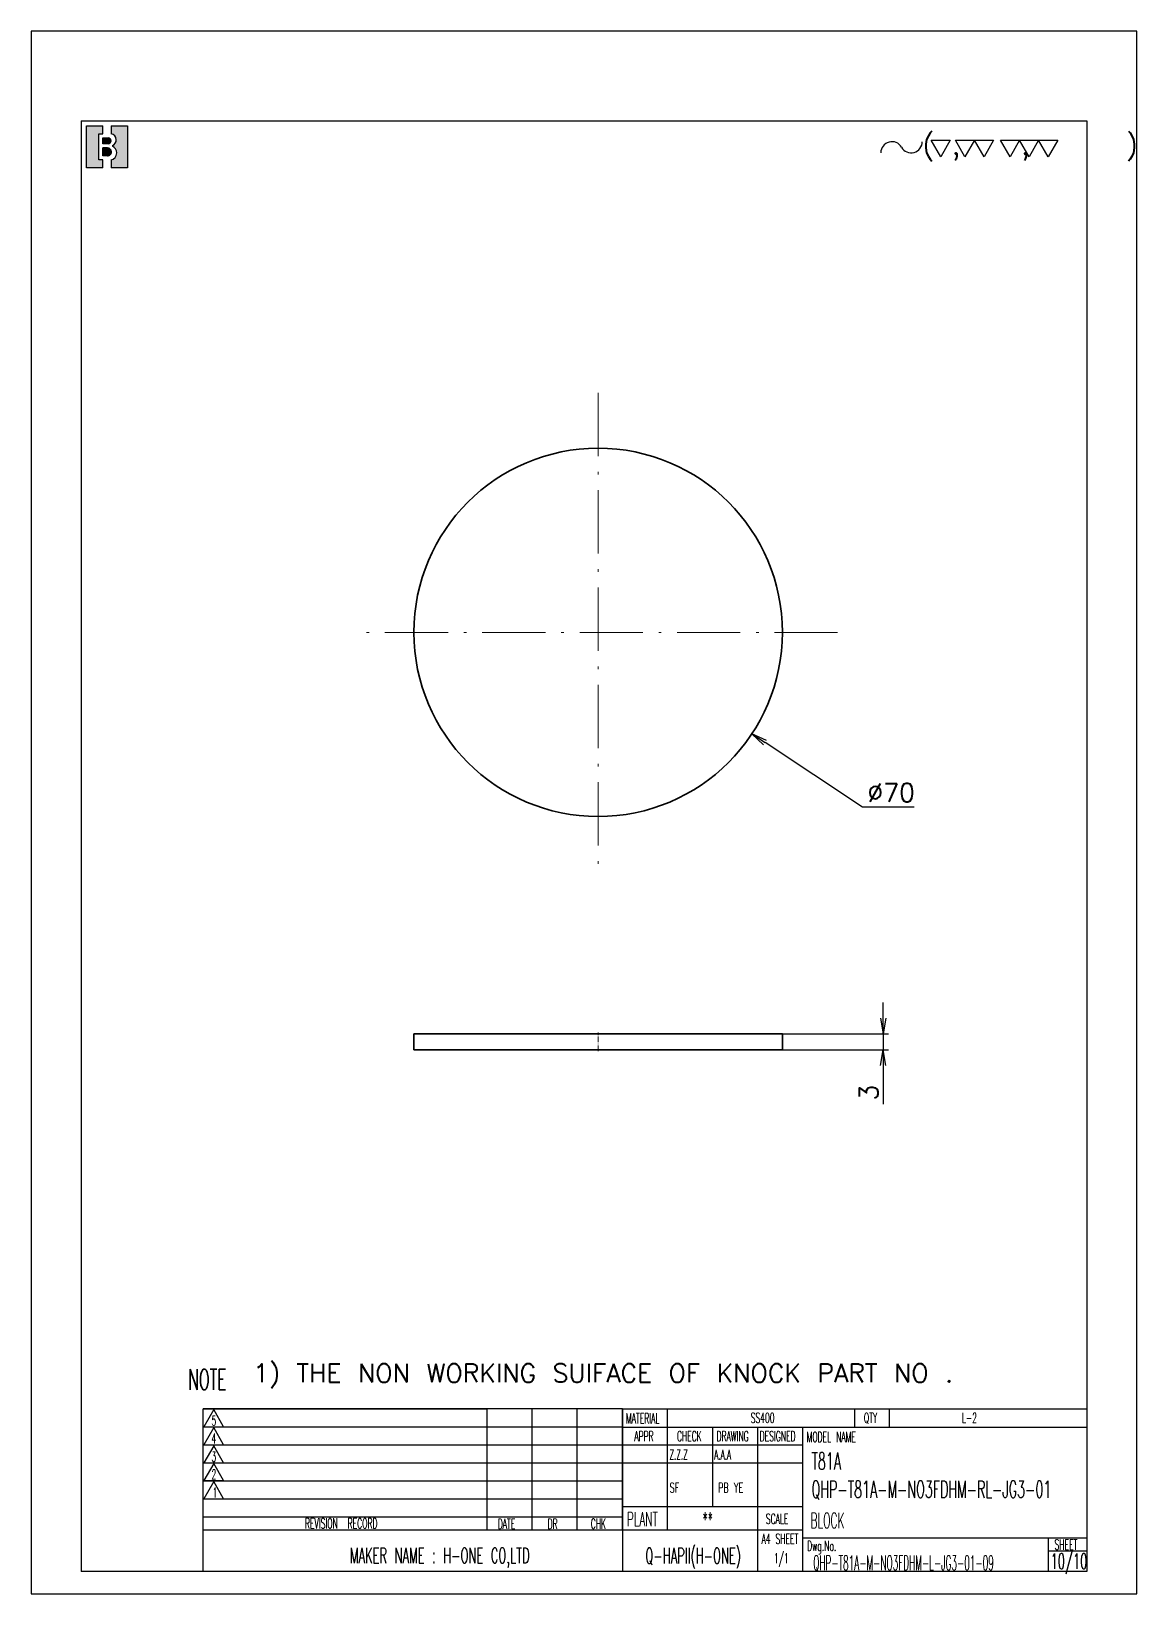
# Model space of a CAD drawing. Header units: inches. Extents: x 26 to 3258, y 12 to 621.
# Drawn here: x 970.4 to 1180.4, y 24.5 to 321.5 of the extents above; entities that cross this region are included whole.
import ezdxf

# ---------------------------------------------------------------- set-up
doc = ezdxf.new("R2010")
doc.units = ezdxf.units.IN
doc.header["$MEASUREMENT"] = 0
doc.linetypes.add('AM_ISO08W050', pattern=[18, 12, -1.5, 3, -1.5])
doc.linetypes.add('DASHDOT', pattern=[18.5, 12, -3, 0.5, -3])
doc.layers.add('AM_7', color=2, linetype='AM_ISO08W050', lineweight=25)
doc.layers.add('标注层', color=253, linetype='Continuous', lineweight=13)
doc.layers.add('title_frame', color=7, linetype='Continuous')
doc.layers.add('word_dim', color=253, linetype='Continuous')
doc.styles.add('MX_NOTE_STANDARD', font='txt.shx', dxfattribs={"bigfont": 'bigfont.shx'})
doc.styles.get("Standard").update_dxf_attribs({"font": 'txt', "bigfont": 'gbcbig.shx'})
doc.dimstyles.new('STANDARD 1-1', dxfattribs={"dimtxt": 3.5, "dimasz": 3, "dimexe": 1, "dimexo": 0, "dimgap": 1, "dimtad": 3, "dimdsep": 46, "dimtxsty": 'Standard', "dimblk1": 'OPEN', "dimblk2": 'OPEN', "dimsah": 1, "dimcen": 0, "dimclrd": 256, "dimclre": 256, "dimclrt": 3, "dimazin": 2, "dimtfac": 1, "dimtmove": 0, "dimatfit": 3, "dimldrblk": 'OPEN', "dimfxl": 0, "dimtolj": 1, "dimlwd": 25, "dimlwe": 25, "dimarcsym": 0})
doc.dimstyles.new('STANDARD 1-1$3', dxfattribs={"dimtxt": 3.5, "dimasz": 3, "dimexe": 1, "dimexo": 0, "dimgap": 1, "dimtad": 3, "dimtoh": 1, "dimdsep": 46, "dimtxsty": 'Standard', "dimblk1": 'OPEN', "dimblk2": 'OPEN', "dimsah": 1, "dimcen": 0, "dimclrd": 256, "dimclre": 256, "dimclrt": 3, "dimazin": 2, "dimtfac": 1, "dimtofl": 0, "dimtmove": 0, "dimatfit": 3, "dimldrblk": 'OPEN', "dimfxl": 0, "dimtolj": 1, "dimlwd": 25, "dimlwe": 25, "dimarcsym": 0})

# ---------------------------------------------------------------- blocks, each defined once
blk = doc.blocks.new('B\\M+18B40\\M+196A7\\M+100CF\\M+100B0\\M+100B8')
blk.add_hatch(color=1).paths.add_polyline_path([(0.3999999986702711, 0.8149999997779807), (0.3999999986702711, 0.9999999997779806), (-1.3297288e-09, 0.9999999997779806), (-1.3297288e-09, -2.220193e-10), (0.3999999986702711, -2.220193e-10), (0.3999999986702711, 0.1849999997779807), (0.2999999986702711, 0.1849999997779807), (0.2999999986702711, 0.8149999997779807)])
h = blk.add_hatch(color=1)
edge = h.paths.add_edge_path()
edge.add_line((0.5999999986702714, 0.9999999997779806), (0.5999999986702718, 0.8142220507965398))
edge.add_arc((0.5849999986702712, 0.6699999997779816), 0.1449999999999991, -5.115907697472721e-13, 84.06222754839428, ccw=False)
edge.add_arc((0.5849999986702707, 0.6699999997779802), 0.1449999999999993, -69.82872865353448, 1.1368683772161603e-13, ccw=False)
edge.add_line((0.6349999986702715, 0.5338934238898192), (0.6349999986702711, 0.5120827805020305))
edge.add_arc((0.5699999986702688, 0.3549999997779789), 0.1700000000000021, 3.979039320256561e-13, 67.5204943905955, ccw=False)
edge.add_arc((0.5699999986702724, 0.3549999997779802), 0.1699999999999993, -79.83575137827683, 0, ccw=False)
edge.add_line((0.5999999986702714, 0.1876679944711657), (0.5999999986702714, -2.220192918400699e-10))
edge.add_line((0.5999999986702714, -2.220193e-10), (0.9999999986702712, -2.220193e-10))
edge.add_line((0.9999999986702712, -2.220193e-10), (0.9999999986702712, 0.9999999997779806))
edge.add_line((0.9999999986702712, 0.9999999997779806), (0.5999999986702714, 0.9999999997779806))
h = blk.add_hatch(color=1)
edge = h.paths.add_edge_path()
edge.add_arc((0.5299999986702706, 0.6449999997779808), 0.07, 359.9999999999989, 450)
edge.add_line((0.5299999986702706, 0.7149999997779806), (0.3999999986702711, 0.7149999997779806))
edge.add_line((0.3999999986702711, 0.7149999997779806), (0.3999999986702711, 0.5749999997779809))
edge.add_line((0.3999999986702711, 0.5749999997779809), (0.5299999986702701, 0.5749999997779809))
edge.add_arc((0.5299999986702701, 0.6449999997779808), 0.07, 270, 359.9999999999999)
h = blk.add_hatch(color=1)
edge = h.paths.add_edge_path()
edge.add_arc((0.5149999986702705, 0.3799999997779802), 0.095, 1.018e-13, 90)
edge.add_line((0.5149999986702705, 0.4749999997779804), (0.3999999986702711, 0.4749999997779808))
edge.add_line((0.3999999986702711, 0.4749999997779808), (0.3999999986702711, 0.2849999997779809))
edge.add_line((0.3999999986702711, 0.2849999997779809), (0.5149999986702718, 0.2849999997779809))
edge.add_arc((0.5149999986702718, 0.379999999777981), 0.095, 270, 360.0000000000003)
at = {"color": 1}
for p, q in [((-1.3297288e-09, -2.220193e-10), (-1.3297288e-09, 0.9999999997779806)), ((-1.3297288e-09, 0.9999999997779806), (0.3999999986702711, 0.9999999997779806)), ((0.2999999986702711, 0.8149999997779807), (0.3999999986702711, 0.8149999997779807)), ((0.2999999986702711, 0.1849999997779807), (0.2999999986702711, 0.8149999997779807)), ((0.3999999986702711, 0.8149999997779807), (0.3999999986702711, 0.9999999997779806)), ((0.5999999986702714, 0.9999999997779806), (0.5999999986702718, 0.8142220507965398)), ((0.5999999986702714, 0.9999999997779806), (0.9999999986702712, 0.9999999997779806)), ((0.9999999986702712, 0.9999999997779806), (0.9999999986702712, -2.220193e-10)), ((0.3999999986702711, 0.7149999997779806), (0.5299999986702706, 0.7149999997779806)), ((0.3999999986702711, 0.5749999997779809), (0.3999999986702711, 0.7149999997779806)), ((0.5299999986702701, 0.5749999997779809), (0.3999999986702711, 0.5749999997779809)), ((0.5149999986702705, 0.4749999997779804), (0.3999999986702711, 0.4749999997779808)), ((0.3999999986702711, 0.2849999997779809), (0.3999999986702711, 0.4749999997779808)), ((0.5699999986702711, 0.5249999997779802), (0.5699999986702716, 0.5249999997779807)), ((0.5999999986702705, 0.6449999997779794), (0.59999999867027, 0.6449999997779803)), ((0.6099999986702707, 0.3799999997779806), (0.609999998670272, 0.3799999997779815)), ((0.6349999986702715, 0.5338934238898192), (0.6349999986702711, 0.5120827805020305)), ((0.7299999986702704, 0.6699999997779807), (0.7299999986702704, 0.6699999997779802)), ((0.3999999986702711, 0.1849999997779807), (0.2999999986702711, 0.1849999997779807)), ((0.5149999986702718, 0.2849999997779809), (0.3999999986702711, 0.2849999997779809)), ((0.3999999986702711, -2.220193e-10), (0.3999999986702711, 0.1849999997779807)), ((0.5999999986702714, 0.1876679944711657), (0.5999999986702714, -2.220193e-10)), ((0.739999998670271, 0.3549999997779802), (0.739999998670271, 0.3549999997779802)), ((0.3999999986702711, -2.220193e-10), (-1.3297288e-09, -2.220193e-10)), ((0.9999999986702712, -2.220193e-10), (0.5999999986702714, -2.220193e-10))]:
    blk.add_line(p, q, dxfattribs=at)
for centre, radius, start, end in [((0.5849999986702712, 0.6699999997779816), 0.1449999999999991, 359.9999999999995, 84.06222754839432), ((0.5149999986702705, 0.3799999997779802), 0.095, 1.018e-13, 90), ((0.5149999986702718, 0.379999999777981), 0.095, 270, 2.799e-13), ((0.5299999986702706, 0.6449999997779808), 0.07, 359.9999999999989, 90), ((0.5299999986702701, 0.6449999997779808), 0.07, 270, 359.9999999999999), ((0.5849999986702707, 0.6699999997779802), 0.1449999999999993, 290.1712713464655, 1.781e-13), ((0.5699999986702688, 0.3549999997779789), 0.1700000000000021, 4.58e-13, 67.52049439059552), ((0.5699999986702724, 0.3549999997779802), 0.1699999999999993, 280.1642486217232, 0)]:
    blk.add_arc(centre, radius, start, end, dxfattribs=at)
blk.add_attdef('B機密ﾏｰｸ', (-0.0857467348302255, 1.074949466596297), '', height=0.2)
blk = doc.blocks.new('shiage0')
at = {"layer": 'word_dim', "color": 3, "linetype": 'Continuous'}
for centre, radius, start, end in [((1.687489685469927, 1.849274192977646e-05), 1.687500000000015, 29.99999999999973, 180), ((4.610325423242443, 1.68751849274193), 1.6875, 209.9999999999997, 0)]:
    blk.add_arc(centre, radius, start, end, dxfattribs=at)
blk = doc.blocks.new('_Open')
at = {"color": 0, "lineweight": -2}
for p, q in [((-1, 0.1666666666666667), (0, 0)), ((-1, -0.1666666666666667), (0, 0)), ((0, 0), (-1, 0))]:
    blk.add_line(p, q, dxfattribs=at)
blk = doc.blocks.new('*D138')
at = {"layer": 'DEFPOINTS', "color": 0, "ltscale": 2}
for p in [(1048.927972099558, 226.550777097458), (1107.33046338712, 187.961283560966)]:
    blk.add_point(p, dxfattribs=at)
at = {"layer": '标注层', "lineweight": 25, "ltscale": 2}
for p, q in [((1128.379363954196, 174.0532054212161), (1109.833427299445, 186.3074481236872)), ((1138.171030621004, 174.0532054212161), (1128.379363954196, 174.0532054212161))]:
    blk.add_line(p, q, dxfattribs=at)
at = {"layer": '标注层', "lineweight": 25, "ltscale": 2, "xscale": 3, "yscale": 3, "zscale": 3, "rotation": 146.5452337417664}
blk.add_blockref('_Open', (1107.33046338712, 187.961283560966), dxfattribs=at)
at = {"layer": '标注层', "color": 3, "ltscale": 2, "insert": (1133.796030621004, 176.8032054212162), "char_height": 3.5, "attachment_point": 5}
blk.add_mtext('\\A1;∅70', dxfattribs=at)
blk = doc.blocks.new('*D139')
at = {"layer": 'DEFPOINTS', "color": 0, "ltscale": 2}
for p in [(1113.12921774331, 130.9152175517665), (1113.12921774331, 127.9152175517665), (1132.28420130529, 127.9152175517665)]:
    blk.add_point(p, dxfattribs=at)
at = {"layer": '标注层', "lineweight": 25, "ltscale": 2}
for p, q in [((1132.28420130529, 133.9152175517665), (1132.28420130529, 136.9152175517665)), ((1113.12921774331, 130.9152175517665), (1133.28420130529, 130.9152175517665)), ((1132.28420130529, 130.9152175517665), (1132.28420130529, 127.9152175517665)), ((1113.12921774331, 127.9152175517665), (1133.28420130529, 127.9152175517665)), ((1132.28420130529, 124.9152175517665), (1132.28420130529, 117.5818842184332))]:
    blk.add_line(p, q, dxfattribs=at)
at = {"layer": '标注层', "lineweight": 25, "ltscale": 2, "xscale": 3, "yscale": 3, "zscale": 3}
for p, rotation in [((1132.28420130529, 130.9152175517665), 270), ((1132.28420130529, 127.9152175517665), 90)]:
    blk.add_blockref('_Open', p, dxfattribs=dict(at, rotation=rotation))
at = {"layer": '标注层', "color": 3, "ltscale": 2, "insert": (1129.53420130529, 119.7485508851), "char_height": 3.5, "attachment_point": 5, "rotation": 90}
blk.add_mtext('\\A1;3', dxfattribs=at)

msp = doc.modelspace()

# ---------------------------------------------------------------- linework, layer by layer
at = {"lineweight": 35}
for p, q in [((1084.206915497216, 130.9152175517665), (1043.12921774331, 130.9152175517665)), ((1113.12921774331, 130.9152175517665), (1084.206915497216, 130.9152175517665)), ((1084.206915497216, 127.9152175517665), (1043.12921774331, 127.9152175517665)), ((1113.12921774331, 127.9152175517665), (1084.206915497216, 127.9152175517665))]:
    msp.add_line(p, q, dxfattribs=at)
at = {"lineweight": 35, "ltscale": 0.075}
for p, q in [((1043.12921774331, 127.9152175517665), (1043.12921774331, 130.9152175517665)), ((1113.12921774331, 127.9152175517665), (1113.12921774331, 130.9152175517665))]:
    msp.add_line(p, q, dxfattribs=at)
at = {"lineweight": 35}
msp.add_circle((1078.12921774331, 207.2560303292121), 35, dxfattribs=at)
at = {"layer": 'AM_7', "linetype": 'DASHDOT', "lineweight": 13}
for p, q in [((1078.12921774331, 252.7560303292121), (1078.12921774331, 161.7560303292121)), ((1123.62921774331, 207.2560303292121), (1032.62921774331, 207.2560303292121))]:
    msp.add_line(p, q, dxfattribs=at)
at = {"layer": 'AM_7', "linetype": 'DASHDOT', "lineweight": 13, "ltscale": 0.0899993896484375}
msp.add_line((1078.12921774331, 127.6151687236415), (1078.12921774331, 131.215144309579), dxfattribs=at)
at = {"layer": 'title_frame'}
for p, q in [((979.9433548700654, 304.5109252177936), (1170.943354870065, 304.5109252177936)), ((979.9433548700654, 304.5109252177936), (979.9433548700654, 28.76092521779356)), ((984.9433548700654, 304.5109252177936), (1170.943354870065, 304.5109252177936)), ((1170.943354870065, 304.5109252177936), (1170.943354870065, 28.76092521779356)), ((1003.118354870083, 28.76092521779356), (1003.118354870083, 59.6309252177889)), ((1003.118354870083, 59.6309252177889), (1057.018354870077, 59.6309252177889)), ((1082.743354870083, 59.6309252177889), (1003.118354870083, 59.6309252177889)), ((1005.098407473317, 59.50994457253546), (1003.218767473318, 56.25431259260222)), ((1006.978047473316, 56.25431259260222), (1005.098407473317, 59.50994457253546)), ((1057.018354870077, 36.60092521779006), (1057.018354870077, 59.6309252177889)), ((1065.59335487006, 36.60092521779006), (1065.59335487006, 59.6309252177889)), ((1065.59335487006, 36.60092521779006), (1065.59335487006, 59.6309252177889)), ((1074.168354870071, 36.60092521779006), (1074.168354870071, 59.6309252177889)), ((1074.168354870071, 36.60092521779006), (1074.168354870071, 59.6309252177889)), ((1082.743354870083, 59.6309252177889), (1082.743354870083, 56.20092521778133)), ((1082.743354870083, 59.6309252177889), (1082.743354870083, 28.76092521779356)), ((1082.743354870083, 59.6309252177889), (1082.743354870083, 28.76092521779356)), ((1082.743354870083, 36.60092521779006), (1082.743354870083, 59.6309252177889)), ((1082.743354870083, 59.6309252177889), (1170.943354870065, 59.6309252177889)), ((1091.318354870065, 36.60092521779006), (1091.318354870065, 59.6309252177889)), ((1126.84335487006, 59.6309252177889), (1126.84335487006, 56.20092521778133)), ((1133.41596212205, 59.6309252177889), (1133.41596212205, 56.20092521778133)), ((1057.018354870077, 56.20092521778133), (1003.118354870083, 56.20092521778133)), ((1082.743354870083, 56.20092521778133), (1003.118354870083, 56.20092521778133)), ((1003.218767473318, 56.25431259260222), (1006.978047473316, 56.25431259260222)), ((1005.098407473317, 56.10219852301816), (1003.218767473318, 52.84656654307037)), ((1006.978047473316, 52.84656654307037), (1005.098407473317, 56.10219852301816)), ((1082.743354870083, 56.20092521778133), (1170.943354870065, 56.20092521778133)), ((1099.893354870077, 41.10557125248306), (1099.893354870077, 56.20092521778133)), ((1108.46835487006, 28.76092521779356), (1108.46835487006, 56.20092521778133)), ((1117.043354870071, 28.76092521779356), (1117.043354870071, 56.20092521778133)), ((1057.018354870077, 52.77092521778832), (1003.118354870083, 52.77092521778832)), ((1082.743354870083, 52.77092521778832), (1003.118354870083, 52.77092521778832)), ((1003.218767473318, 52.84656654307037), (1006.978047473316, 52.84656654307037)), ((1005.098407473317, 52.64325192336401), (1003.218767473318, 49.38761994341621)), ((1006.978047473316, 49.38761994341621), (1005.098407473317, 52.64325192336401)), ((1117.043354870071, 52.77092521778832), (1082.743354870083, 52.77092521778832)), ((1057.018354870077, 49.3409252177953), (1003.118354870083, 49.3409252177953)), ((1082.743354870083, 49.3409252177953), (1003.118354870083, 49.3409252177953)), ((1003.218767473318, 49.38761994341621), (1006.978047473316, 49.38761994341621)), ((1005.098407473317, 49.29836667727795), (1003.218767473318, 46.04273469734471)), ((1006.978047473316, 46.04273469734471), (1005.098407473317, 49.29836667727795)), ((1117.043354870071, 49.3409252177953), (1082.743354870083, 49.3409252177953)), ((1057.018354870077, 45.91092521778774), (1003.118354870083, 45.91092521778774)), ((1082.743354870083, 45.91092521778774), (1003.118354870083, 45.91092521778774)), ((1003.218767473318, 46.04273469734471), (1006.978047473316, 46.04273469734471)), ((1005.098407473317, 45.83942007763835), (1003.218767473318, 42.58378809769056)), ((1006.978047473316, 42.58378809769056), (1005.098407473317, 45.83942007763835)), ((1057.018354870077, 42.48092521778017), (1003.118354870083, 42.48092521778017)), ((1082.743354870083, 42.48092521778017), (1003.118354870083, 42.48092521778017)), ((1003.218767473318, 42.58378809769056), (1006.978047473316, 42.58378809769056)), ((1057.018354870077, 39.05092521778715), (1003.118354870083, 39.05092521778715)), ((1082.743354870083, 39.05092521778715), (1003.118354870083, 39.05092521778715)), ((1082.743354870083, 41.10557125248306), (1117.043354870071, 41.10557125248306)), ((1082.743354870083, 36.60092521779006), (1003.118354870083, 36.60092521779006)), ((1117.043354870071, 36.60092521779006), (1082.743354870083, 36.60092521779006)), ((1117.043354870071, 35.1309252177889), (1170.943354870065, 35.1309252177889)), ((1163.59335487006, 35.1309252177889), (1163.59335487006, 28.76092521779356)), ((1163.59335487006, 32.68092521779181), (1170.943354870065, 32.68092521779181)), ((1170.943354870065, 28.76092521779356), (979.9433548700654, 28.76092521779356)), ((1170.943354870065, 28.76092521779356), (1117.043354870071, 28.76092521779356))]:
    msp.add_line(p, q, dxfattribs=at)
at = {"layer": 'title_frame', "color": 4}
msp.add_lwpolyline([(970.4433548700654, 24.51092521779356), (1180.443354870065, 24.51092521779356), (1180.443354870065, 321.5109252177936), (970.4433548700654, 321.5109252177936)], close=True, dxfattribs=at)
at = {"layer": 'title_frame', "color": 3, "linetype": 'Continuous'}
for points in [[(1143.212115852588, 297.6706383108249), (1141.405865852594, 300.7991550819861), (1145.018365852582, 300.7991550819861)], [(1147.8172361121, 297.6706383108249), (1146.010986112105, 300.7991550819861), (1153.235986112082, 300.7991550819861), (1151.429736112088, 297.6706383108249), (1149.623486112094, 300.7991550819861)], [(1156.395406670246, 297.6706383108249), (1154.589156670252, 300.7991550819861), (1165.426656670246, 300.7991550819861), (1163.620406670252, 297.6706383108249), (1161.814156670229, 300.7991550819861), (1160.007906670235, 297.6706383108249), (1158.20165667024, 300.7991550819861)]]:
    msp.add_lwpolyline(points, close=True, dxfattribs=at)

# ---------------------------------------------------------------- block references
at = {"xscale": 7.778749999997672, "yscale": 7.9375, "zscale": 7.9375}
msp.add_blockref('B\\M+18B40\\M+196A7\\M+100CF\\M+100B0\\M+100B8', (980.9233621643107, 295.5734252195543), dxfattribs=at)
at = {"layer": 'title_frame', "color": 3, "linetype": 'Continuous', "xscale": 1.25, "yscale": 1.25, "zscale": 1.25}
msp.add_blockref('shiage0', (1131.831383043569, 298.4129852967308), dxfattribs=at)

# ---------------------------------------------------------------- texts
at = {"layer": 'title_frame', "color": 3, "linetype": 'Continuous'}
msp.add_text('( ,   ,     )', height=3.75, dxfattribs=at).set_placement((1139.734260300862, 298.0732759570674))
at = {"layer": 'title_frame', "color": 3, "style": 'MX_NOTE_STANDARD'}
for s, height, width, p in [('NOTE', 3.92, 0.5450000000000002, (1000.287215791748, 63.25582326143922)), ('5', 1.87964, 0.5450000000000002, (1004.703639021685, 56.47532302809122)), ('MATERIAL', 1.933344, 0.5450000000000002, (1083.415486835514, 56.8992834744422)), ('SS400', 1.933344, 0.5450000000000002, (1107.116726892786, 56.98320949354093)), ('QTY', 1.933344, 0.5450000000000002, (1128.61648763523, 56.98320949354093)), ('L-2', 1.933344, 0.5450000000000002, (1147.24430677282, 56.98320949354093)), ('4', 1.87964, 0.5450000000000002, (1004.703639021685, 53.06757697857392)), ('APPR', 1.933344, 0.5450000000000002, (1085.011166246277, 53.497525165556)), ('CHECK', 1.933344, 0.5450000000000002, (1093.107026021538, 53.497525165556)), ('DRAWING', 1.933344, 0.5450000000000002, (1100.626526615571, 53.497525165556)), ('DESIGNED', 1.933344, 0.5450000000000002, (1108.818006340112, 53.497525165556)), ('MODEL NAME', 1.933344, 0.5450000000000002, (1117.746446047026, 53.35017321967462)), ('3', 1.87964, 0.5450000000000002, (1004.703639021685, 49.60863037891977)), ('Z.Z.Z', 1.862, 0.5450000000000002, (1091.684822473897, 50.03118024363357)), ('A.A.A', 1.862, 0.5450000000000002, (1100.178414237209, 50.03118024363357)), ('T81A', 3.234, 0.5450000000000002, (1118.668479250733, 48.12019276367209)), ('2', 1.87964, 0.5450000000000002, (1004.703639021685, 46.26374513283372)), ('1', 1.87964, 0.5450000000000002, (1004.899881100824, 42.80479853319412)), ('SF', 1.862, 0.6, (1091.711153953063, 43.73132668805192)), ('PB YE', 1.862, 0.6, (1100.910934366013, 43.73132668805192)), ('QHP-T81A-M-NO3FDHM-RL-JG3-01', 3.234, 0.5450000000000002, (1118.668479250733, 42.7538323855988)), ('REVISION  RECORD', 1.933344, 0.5450000000000002, (1022.442210325204, 36.91808710049372)), ('DATE', 1.933344, 0.5450000000000002, (1059.055658938003, 36.83823238224431)), ('DR', 1.933344, 0.5450000000000002, (1068.549646899879, 36.82801422501507)), ('CHK', 1.933344, 0.5450000000000002, (1076.726284660795, 36.86077804210072)), ('PLANT', 2.6852, 0.5450000000000002, (1083.579421710212, 37.35475467120705)), ('**', 2.6852, 0.5450000000000002, (1097.936322366575, 37.35475467120705)), ('SCALE', 1.933344, 0.5450000000000002, (1109.993981351425, 37.79537265548424)), ('BLOCK', 2.94, 0.5, (1118.480160018011, 36.96224100714608)), ('A4 SHEET', 1.933344, 0.5450000000000002, (1109.172974143748, 33.9778286046203)), ('MAKER NAME : H-ONE CO,LTD ', 2.94, 0.5450000000000002, (1030.947839957709, 30.32749754715769)), ('Q-HAPII(H-ONE)', 2.94, 0.5450000000000002, (1087.099245006935, 30.27923697153165)), ('Dwg.No.', 1.933344, 0.5450000000000002, (1117.832301139209, 32.65893025012338)), ('10/10', 2.94, 0.5450000000000002, (1164.069188884012, 29.22711556592549)), ('SHEET', 1.933344, 0.5450000000000002, (1164.833276540641, 32.8883181312267)), ('1/1', 1.933344, 0.5450000000000002, (1111.524717196782, 30.29852437517548)), ('QHP-T81A-M-NO3FDHM-L-JG3-01-09', 2.800000000000001, 0.4409999999999739, (1118.996869806655, 28.98827527950925))]:
    msp.add_text(s, height=height, dxfattribs=dict(at, width=width)).set_placement(p)
at = {"layer": 'title_frame', "color": 3, "insert": (1012.601278995968, 68.21024841560575), "char_height": 3.5, "width": 176.0668255368139, "attachment_point": 1}
msp.add_mtext('1) THE NON WORKING SUIFACE OF KNOCK PART NO .', dxfattribs=at)

# ---------------------------------------------------------------- dimensions: what is measured, and where the dimension line sits
at = {"layer": '标注层', "ltscale": 2}
dim = msp.add_diameter_dim_2p(p1=(1048.927972099558, 226.550777097458), p2=(1107.33046338712, 187.961283560966), dimstyle='STANDARD 1-1$3', dxfattribs=at)
dim.commit()
dim.dimension.update_dxf_attribs({"geometry": '*D138', "text_midpoint": (1133.796030621004, 174.0532054212162), "dimtype": 163})
dim = msp.add_linear_dim(base=(1132.28420130529, 127.9152175517665), p1=(1113.12921774331, 130.9152175517665), p2=(1113.12921774331, 127.9152175517665), angle=90, dimstyle='STANDARD 1-1', dxfattribs=at)
dim.commit()
dim.dimension.update_dxf_attribs({"geometry": '*D139', "text_midpoint": (1129.53420130529, 119.7485508851)})

doc.saveas('drawing.dxf')
